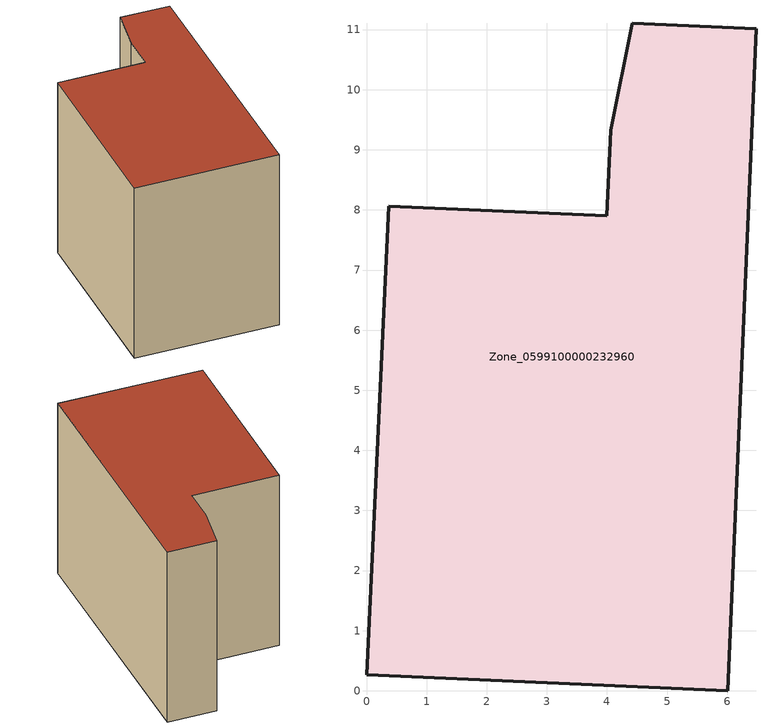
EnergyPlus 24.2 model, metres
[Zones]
Zone_0599100000232960
 floor ground (C_G): 4.42,11.11 6.48,11.01 6.01,0 0,0.27 0.37,8.06 4,7.9 4.06,9.32 z1.01
 wall outside (C_F): 0.37,8.06 0,0.27 6.01,0 6.48,11.01 4.42,11.11 4.06,9.32 4,7.9 0.37,8.06 z1.01:8.92
 roof outside (C_R): 6.48,11.01 4.42,11.11 4.06,9.32 4,7.9 0.37,8.06 0,0.27 6.01,0 z8.92
[BUILDING]
Pand.0599100000232960: North Axis=0; Terrain=City; Loads Convergence Tolerance Value=0.04; Temperature Convergence Tolerance Value=0.4; Solar Distribution=FullExterior; Maximum Number of Warmup Days=25; Minimum Number of Warmup Days=1
[Site:Location]
Rotterdam.The.Hague.AP_ZH_NLD Design_Conditions: Latitude=51.96; Longitude=4.45; Time Zone=1; Elevation=-4.5
[SITE:GROUNDTEMPERATURE:BUILDINGSURFACE]
18, 18, 18, 18, 18, 18, 18, 18, 18, 18, 18, 18
[MATERIAL] Thermal Absorptance=0.9; Solar Absorptance=0.7; Visible Absorptance=0.7
Name | Roughness | Thickness | Conductivity | Density | Specific Heat
G.TI.1975-1991 | MediumSmooth | 0.15 | 0.288461 | 540 | 1210
F.TI.1975-1991 | Rough | 0.3 | 0.230769 | 1920 | 840
R.TI.1975-1991 | MediumRough | 0.2 | 0.153846 | 1500 | 1000
[CONSTRUCTION]
C_G: G.TI.1975-1991
C_F: F.TI.1975-1991
C_R: R.TI.1975-1991
[ZONE]
Zone_0599100000232960: Type=1; Multiplier=1; Ceiling Height=Autocalculate; Volume=Autocalculate; Floor Area=autocalculate; Part of Total Floor Area=Yes
[ZONEINFILTRATION:DESIGNFLOWRATE]
Infil_Zone_0599100000232960: Zone or ZoneList or Space or SpaceList=Zone_0599100000232960; Schedule=AlwaysOn; Design Flow Rate Calculation Method=Flow/Area; Flow Rate per Floor Area=0.003; Constant Term Coefficient=1; Temperature Term Coefficient=0; Velocity Term Coefficient=0; Velocity Squared Term Coefficient=0
[HVACTEMPLATE:ZONE:IDEALLOADSAIRSYSTEM]
Zone_0599100000232960: Maximum Heating Supply Air Temperature=50; Minimum Cooling Supply Air Temperature=13; Maximum Heating Supply Air Humidity Ratio=0.0156; Minimum Cooling Supply Air Humidity Ratio=0.0077; Heating Limit=NoLimit; Cooling Limit=NoLimit; Dehumidification Control Type=ConstantSensibleHeatRatio; Cooling Sensible Heat Ratio=0.7; Dehumidification Setpoint=60; Humidification Control Type=None; Humidification Setpoint=30; Outdoor Air Method=None; Outdoor Air Flow Rate per Person=0.00944; Outdoor Air Flow Rate per Zone Floor Area=0; Outdoor Air Flow Rate per Zone=0; Demand Controlled Ventilation Type=None; Outdoor Air Economizer Type=NoEconomizer; Heat Recovery Type=None; Sensible Heat Recovery Effectiveness=0.7; Latent Heat Recovery Effectiveness=0.65
[ZONECONTROL:THERMOSTAT]
ThermostatControl_Zone_0599100000232960: Zone or ZoneList=Zone_0599100000232960; Control Type Schedule=DualSetpointControlType; Control 1=Thermostat_Zone_0599100000232960; Temperature Difference Between Cutout And Setpoint=0
[THERMOSTATSETPOINT:DUALSETPOINT]
Thermostat_Zone_0599100000232960: Heating Setpoint Temperature Schedule=HeatingSetpoint_Zone_0599100000232960; Cooling Setpoint Temperature Schedule=CoolingSetpoint_Zone_0599100000232960
[SCHEDULE:COMPACT]
HeatingSetpoint_Zone_0599100000232960: Through: 12/31, For: AllDays, Until: 24:00, 21
CoolingSetpoint_Zone_0599100000232960: Through: 12/31, For: AllDays, Until: 24:00, 24
DualSetpointControlType: Through: 12/31, For: AllDays, Until: 24:00, 4
AlwaysOn: Through: 12/31, For: AllDays, Until: 24:00, 1
